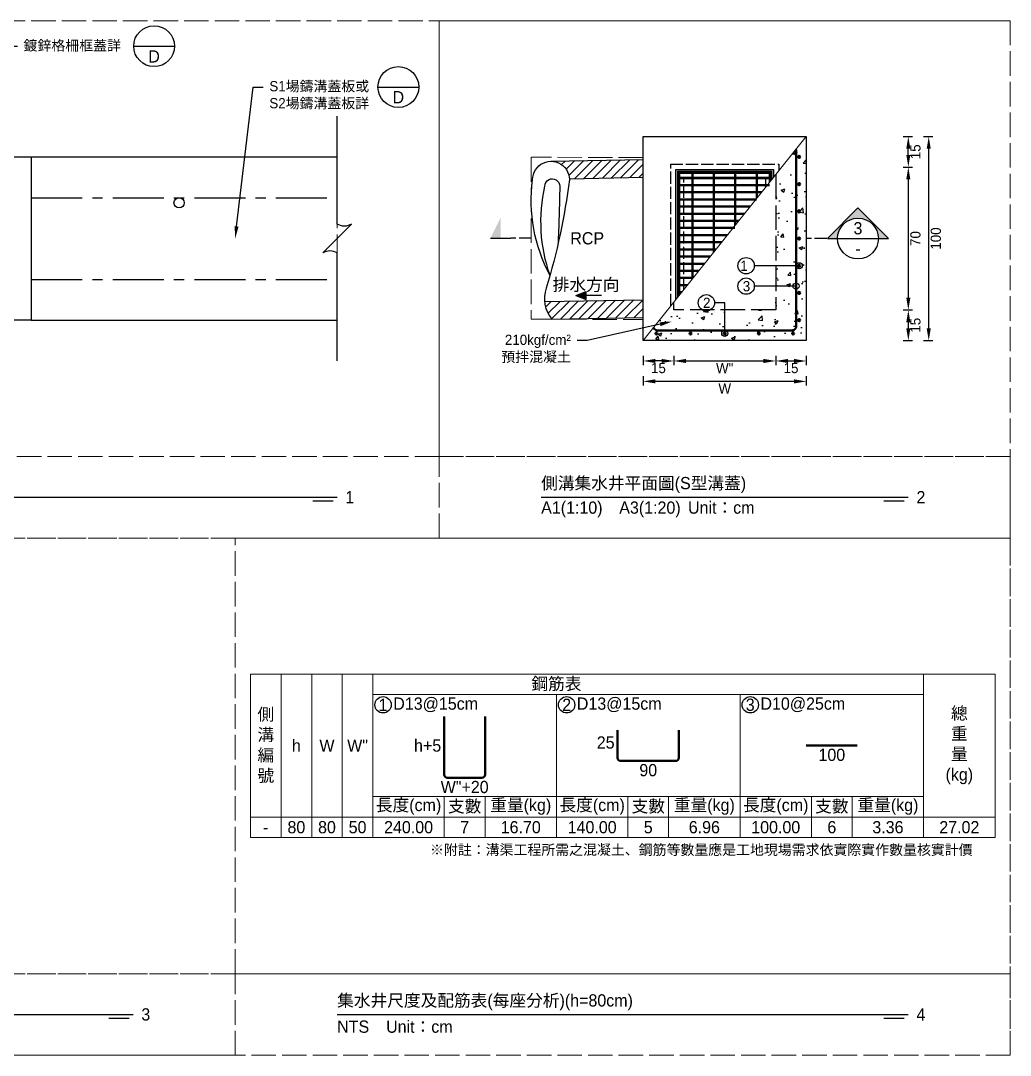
# Model space of a CAD drawing. Extents: x -6810 to 5075, y -2187 to 1200.
# Drawn here: x -1415 to -930, y -1164 to -657 of the extents above; entities that cross this region are included whole.
import ezdxf
from ezdxf import colors
from ezdxf.entities.mleader import LeaderData, LeaderLine
from ezdxf.math import Vec2, Vec3

# ---------------------------------------------------------------- set-up
doc = ezdxf.new("R2010")
doc.units = 0
doc.header["$MEASUREMENT"] = 0
doc.linetypes.add('ACAD_ISO02W100', pattern=[15, 12, -3])
doc.linetypes.add('CENTERX2', pattern=[4, 2.5, -0.5, 0.5, -0.5])
for name, color, linetype, lineweight in [('一、1.基本-圖框', 7, 'Continuous', 20), ('二、2.繪圖-施作項目', 181, 'Continuous', 30), ('二、3.繪圖-排水流向', 170, 'Continuous', 30), ('二、5.繪圖-鋼筋', 60, 'Continuous', 50), ('二、6.繪圖-其他施作項目', 35, 'Continuous', 30)]:
    doc.layers.add(name, color=color, linetype=linetype, lineweight=lineweight)
doc.layers.add('一、4.基本-隱藏', color=9, linetype='ACAD_ISO02W100', lineweight=20, plot=False)
doc.layers.add('三、1.文字-說明文字', color=2, linetype='Continuous')
doc.layers.add('三、3.文字-註解文字', color=2, linetype='Continuous')
doc.styles.add('次圖名(詳圖)', font='MS PGothic.ttf', dxfattribs={"height": 6})
doc.styles.add('註解文字(詳圖)', font='MS PGothic.ttf', dxfattribs={"height": 5})
doc.dimstyles.new('註解文字(詳圖)', dxfattribs={"dimtxt": 5, "dimasz": 6, "dimexe": 2, "dimexo": 5, "dimgap": 1, "dimtad": 2, "dimzin": 0, "dimdsep": 46, "dimtxsty": '註解文字(詳圖)', "dimcen": 0.1, "dimclrd": 144, "dimclre": 144, "dimclrt": 256, "dimadec": 0, "dimazin": 0, "dimtfac": 1, "dimtofl": 0, "dimtmove": 0, "dimatfit": 3, "dimfxlon": 1, "dimtolj": 1, "dimtzin": 0, "dimlwd": -1, "dimlwe": -1, "dimarcsym": 1})
pattern_1 = [(135, (-1273.6543, -1969.1108), (-2.65165, -2.65165), []), (135, (-1273.6543, -1968.227), (-2.65165, -2.65165), []), (135, (-1273.6543, -1967.343), (-2.65165, -2.65165), []), (135, (-1273.6543, -1966.459), (-2.65165, -2.65165), [])]

# ---------------------------------------------------------------- blocks, each defined once
blk = doc.blocks.new('*D137')
at = {"layer": 'Defpoints', "color": 0, "linetype": 'ACAD_ISO02W100', "ltscale": 0.25, "transparency": 16777216}
for p in [(-1045, -798.75), (-1030, -813.75), (-1030, -823.75)]:
    blk.add_point(p, dxfattribs=at)
at = {"layer": '三、1.文字-說明文字', "color": 144, "ltscale": 0.25, "transparency": 16777216}
for p, q in [((-1045, -821.25), (-1045, -825.75)), ((-1030, -821.25), (-1030, -825.75)), ((-1039, -823.75), (-1036, -823.75))]:
    blk.add_line(p, q, dxfattribs=at)
at = {"layer": '三、1.文字-說明文字', "color": 144, "linetype": 'ACAD_ISO02W100', "ltscale": 0.25, "transparency": 16777216}
for points in [[(-1039, -822.75), (-1039, -824.75), (-1045, -823.75)], [(-1036, -822.75), (-1036, -824.75), (-1030, -823.75)]]:
    blk.add_solid(points, dxfattribs=at)
at = {"layer": '三、1.文字-說明文字', "linetype": 'ACAD_ISO02W100', "ltscale": 0.25, "transparency": 16777216, "insert": (-1037.5, -827.25), "char_height": 5, "attachment_point": 5, "style": '註解文字(詳圖)'}
blk.add_mtext('\\A1;15', dxfattribs=at)
blk = doc.blocks.new('*D138')
at = {"layer": 'Defpoints', "color": 0, "linetype": 'ACAD_ISO02W100', "ltscale": 0.25, "transparency": 16777216}
for p in [(-1095, -798.75), (-1110, -813.75), (-1110, -823.75)]:
    blk.add_point(p, dxfattribs=at)
at = {"layer": '三、1.文字-說明文字', "color": 144, "ltscale": 0.25, "transparency": 16777216}
for p, q in [((-1110, -821.25), (-1110, -825.75)), ((-1095, -821.25), (-1095, -825.75)), ((-1101, -823.75), (-1104, -823.75))]:
    blk.add_line(p, q, dxfattribs=at)
at = {"layer": '三、1.文字-說明文字', "color": 144, "linetype": 'ACAD_ISO02W100', "ltscale": 0.25, "transparency": 16777216}
for points in [[(-1104, -822.75), (-1104, -824.75), (-1110, -823.75)], [(-1101, -822.75), (-1101, -824.75), (-1095, -823.75)]]:
    blk.add_solid(points, dxfattribs=at)
at = {"layer": '三、1.文字-說明文字', "linetype": 'ACAD_ISO02W100', "ltscale": 0.25, "transparency": 16777216, "insert": (-1102.5, -827.25), "char_height": 5, "attachment_point": 5, "style": '註解文字(詳圖)'}
blk.add_mtext('\\A1;15', dxfattribs=at)
blk = doc.blocks.new('*D139')
at = {"layer": 'Defpoints', "color": 0, "linetype": 'ACAD_ISO02W100', "ltscale": 0.25, "transparency": 16777216}
for p in [(-1095, -798.75), (-1045, -798.75), (-1045, -823.75)]:
    blk.add_point(p, dxfattribs=at)
at = {"layer": '三、1.文字-說明文字', "color": 144, "ltscale": 0.25, "transparency": 16777216}
for p, q in [((-1095, -821.25), (-1095, -825.75)), ((-1045, -821.25), (-1045, -825.75)), ((-1089, -823.75), (-1051, -823.75))]:
    blk.add_line(p, q, dxfattribs=at)
at = {"layer": '三、1.文字-說明文字', "color": 144, "linetype": 'ACAD_ISO02W100', "ltscale": 0.25, "transparency": 16777216}
for points in [[(-1089, -822.75), (-1089, -824.75), (-1095, -823.75)], [(-1051, -822.75), (-1051, -824.75), (-1045, -823.75)]]:
    blk.add_solid(points, dxfattribs=at)
at = {"layer": '三、1.文字-說明文字', "linetype": 'ACAD_ISO02W100', "ltscale": 0.25, "transparency": 16777216, "insert": (-1070, -827.25), "char_height": 5, "attachment_point": 5, "style": '註解文字(詳圖)'}
blk.add_mtext('\\A1;W{\\fMS PGothic|b0|i0|c128|p34;"}', dxfattribs=at)
blk = doc.blocks.new('_Small')
at = {"color": 0, "linetype": 'ByBlock', "lineweight": -2}
blk.add_circle((0, 0), 0.25, dxfattribs=at)
blk = doc.blocks.new('排水流向')
at = {"layer": '二、3.繪圖-排水流向'}
h = blk.add_hatch(color=256, dxfattribs=at)
h.dxf.hatch_style = 1
h.paths.add_polyline_path([(0, 1), (0, -1), (2.5, 0)])
for points in [[(-3.75, 0), (0, 0)], [(0, 1), (0, -1)], [(2.5, 0), (0, 1)], [(2.5, 0), (0, -1)]]:
    blk.add_lwpolyline(points, dxfattribs=at)
blk = doc.blocks.new('*D140')
at = {"layer": 'Defpoints', "color": 0, "ltscale": 0.25, "transparency": 16777216}
for p in [(-1045, -713.75), (-980, -713.75), (-1045, -728.75)]:
    blk.add_point(p, dxfattribs=at)
at = {"layer": '三、1.文字-說明文字', "color": 144, "ltscale": 0.25, "transparency": 16777216}
for p, q in [((-982.5, -713.75), (-978, -713.75)), ((-980, -722.75), (-980, -719.75)), ((-982.5, -728.75), (-978, -728.75))]:
    blk.add_line(p, q, dxfattribs=at)
for points in [[(-981, -719.75), (-979, -719.75), (-980, -713.75)], [(-981, -722.75), (-979, -722.75), (-980, -728.75)]]:
    blk.add_solid(points, dxfattribs=at)
at = {"layer": '三、1.文字-說明文字', "ltscale": 0.25, "transparency": 16777216, "insert": (-976.5, -721.25), "char_height": 5, "attachment_point": 5, "rotation": 90, "style": '註解文字(詳圖)'}
blk.add_mtext('\\A1;15', dxfattribs=at)
blk = doc.blocks.new('*D141')
at = {"layer": 'Defpoints', "color": 0, "ltscale": 0.25, "transparency": 16777216}
for p in [(-1045, -728.75), (-1045, -798.75), (-980, -798.75)]:
    blk.add_point(p, dxfattribs=at)
at = {"layer": '三、1.文字-說明文字', "color": 144, "ltscale": 0.25, "transparency": 16777216}
for p, q in [((-982.5, -728.75), (-978, -728.75)), ((-980, -734.75), (-980, -792.75)), ((-982.5, -798.75), (-978, -798.75))]:
    blk.add_line(p, q, dxfattribs=at)
for points in [[(-981, -734.75), (-979, -734.75), (-980, -728.75)], [(-981, -792.75), (-979, -792.75), (-980, -798.75)]]:
    blk.add_solid(points, dxfattribs=at)
at = {"layer": '三、1.文字-說明文字', "ltscale": 0.25, "transparency": 16777216, "insert": (-976.5, -763.75), "char_height": 5, "attachment_point": 5, "rotation": 90, "style": '註解文字(詳圖)'}
blk.add_mtext('\\A1;70', dxfattribs=at)
blk = doc.blocks.new('*D142')
at = {"layer": 'Defpoints', "color": 0, "ltscale": 0.25, "transparency": 16777216}
for p in [(-1045, -798.75), (-1045, -813.75), (-980, -813.75)]:
    blk.add_point(p, dxfattribs=at)
at = {"layer": '三、1.文字-說明文字', "color": 144, "ltscale": 0.25, "transparency": 16777216}
for p, q in [((-982.5, -798.75), (-978, -798.75)), ((-980, -804.75), (-980, -807.75)), ((-982.5, -813.75), (-978, -813.75))]:
    blk.add_line(p, q, dxfattribs=at)
for points in [[(-981, -804.75), (-979, -804.75), (-980, -798.75)], [(-981, -807.75), (-979, -807.75), (-980, -813.75)]]:
    blk.add_solid(points, dxfattribs=at)
at = {"layer": '三、1.文字-說明文字', "ltscale": 0.25, "transparency": 16777216, "insert": (-976.5, -806.25), "char_height": 5, "attachment_point": 5, "rotation": 90, "style": '註解文字(詳圖)'}
blk.add_mtext('\\A1;15', dxfattribs=at)
blk = doc.blocks.new('*D143')
at = {"layer": 'Defpoints', "color": 0, "ltscale": 0.25, "transparency": 16777216}
for p in [(-1030, -713.75), (-970, -713.75), (-1030, -813.75)]:
    blk.add_point(p, dxfattribs=at)
at = {"layer": '三、1.文字-說明文字', "color": 144, "ltscale": 0.25, "transparency": 16777216}
for p, q in [((-972.5, -713.75), (-968, -713.75)), ((-970, -807.75), (-970, -719.75)), ((-972.5, -813.75), (-968, -813.75))]:
    blk.add_line(p, q, dxfattribs=at)
for points in [[(-971, -719.75), (-969, -719.75), (-970, -713.75)], [(-971, -807.75), (-969, -807.75), (-970, -813.75)]]:
    blk.add_solid(points, dxfattribs=at)
at = {"layer": '三、1.文字-說明文字', "ltscale": 0.25, "transparency": 16777216, "insert": (-966.5, -763.75), "char_height": 5, "attachment_point": 5, "rotation": 90, "style": '註解文字(詳圖)'}
blk.add_mtext('\\A1;100', dxfattribs=at)
blk = doc.blocks.new('*D144')
at = {"layer": 'Defpoints', "color": 0, "ltscale": 0.25, "transparency": 16777216}
for p in [(-1110, -813.75), (-1030, -813.75), (-1110, -833.75)]:
    blk.add_point(p, dxfattribs=at)
at = {"layer": '三、1.文字-說明文字', "color": 144, "ltscale": 0.25, "transparency": 16777216}
for p, q in [((-1110, -831.25), (-1110, -835.75)), ((-1030, -831.25), (-1030, -835.75)), ((-1036, -833.75), (-1104, -833.75))]:
    blk.add_line(p, q, dxfattribs=at)
for points in [[(-1104, -832.75), (-1104, -834.75), (-1110, -833.75)], [(-1036, -832.75), (-1036, -834.75), (-1030, -833.75)]]:
    blk.add_solid(points, dxfattribs=at)
at = {"layer": '三、1.文字-說明文字', "ltscale": 0.25, "transparency": 16777216, "insert": (-1070, -837.25), "char_height": 5, "attachment_point": 5, "style": '註解文字(詳圖)'}
blk.add_mtext('\\A1;{\\fMS PGothic|b0|i0|c128|p34;W}', dxfattribs=at)

msp = doc.modelspace()

# ---------------------------------------------------------------- hatches: boundary and pattern name
at = {"layer": '三、3.文字-註解文字'}
h = msp.add_hatch(color=256, dxfattribs=at)
h.dxf.hatch_style = 1
h.paths.add_polyline_path([(-989.693, -763.75), (-1004.693, -748.75), (-1019.693, -763.75), (-1014.693, -763.75, -0.4142136), (-1004.693, -753.75, -0.4142136), (-994.693, -763.75)])
h = msp.add_hatch(color=256, dxfattribs=at)
h.dxf.hatch_style = 1
h.paths.add_polyline_path([(-1179.852, -753.602), (-1184.852, -763.602), (-1179.852, -763.602)])
at = {"layer": '二、2.繪圖-施作項目', "linetype": 'ACAD_ISO02W100', "ltscale": 0.25}
h = msp.add_hatch(dxfattribs=at)
h.set_pattern_fill('AR-CONC', color=256, scale=2.5)
h.set_pattern_definition([(50, (-1056.983, -780.133), (17.9315, -1.5688), [1.875, -20.625]), (355, (-1056.983, -780.133), (-3.4688, 18.805), [1.5, -16.5]), (100.451, (-1055.489, -780.264), (14.4627, 17.236), [1.5935, -17.5286]), (46.184, (-1056.983, -775.133), (26.681, -4.138), [2.8125, -30.9375]), (96.636, (-1054.76, -775.478), (23.3665, 24.353), [2.39, -26.293]), (351.184, (-1056.983, -775.133), (23.367, 24.353), [2.25, -24.75]), (21, (-1054.483, -776.383), (14.9227, -10.0655), [1.875, -20.625]), (326, (-1054.483, -776.383), (6.083, 18.1288), [1.5, -16.5]), (71.451, (-1053.24, -777.222), (21.0056, 8.0633), [1.5935, -17.5286]), (37.5, (-1056.983, -780.133), (0.304, 8.32235), [0, -16.3, 0, -16.75, 0, -16.5625]), (7.5, (-1056.983, -780.133), (6.5767, 9.8603), [0, -9.55, 0, -15.925, 0, -6.3125]), (327.5, (-1062.558, -780.133), (13.34556, -0.56387), [0, -6.25, 0, -19.5, 0, -25.875]), (317.5, (-1065.058, -780.133), (14.5797, 2.5026), [0, -8.125, 0, -12.95, 0, -18.375])])
h.paths.add_polyline_path([(-1035, -720.75, 0.0796043), (-1035.1, -720.125), (-1045, -732.5), (-1045, -798.75), (-1095, -798.75), (-1095, -795), (-1104.9, -807.375, 0.3239284), (-1103, -808.75), (-1037, -808.75, 0.4142136), (-1035, -806.75)], flags=17)
h.paths.add_polyline_path([(-1030, -713.75), (-1035.1, -720.125, -0.0796043), (-1035, -720.75), (-1035, -806.75, -0.4142136), (-1037, -808.75), (-1103, -808.75, -0.3239284), (-1104.9, -807.375), (-1110, -813.75), (-1030, -813.75)])
h.paths.add_polyline_path([(-1033, -763.75, -1), (-1034, -763.75, -1)], flags=16)
h.paths.add_polyline_path([(-1034, -750.43, -1), (-1033, -750.43, -1)], flags=16)
h.paths.add_polyline_path([(-1033, -777.09, -1), (-1034, -777.09, -1)], flags=16)
h.paths.add_polyline_path([(-1034, -737.1, -1), (-1033, -737.1, -1)], flags=16)
h.paths.add_polyline_path([(-1033, -790.42, -1), (-1034, -790.42, -1)], flags=16)
h.paths.add_polyline_path([(-1034, -723.75, -1), (-1033, -723.75, -1)], flags=16)
h.paths.add_polyline_path([(-1033, -803.75, -1), (-1034, -803.75, -1)], flags=16)
h.paths.add_polyline_path([(-1036, -810.25, -1), (-1037, -810.25, -1)], flags=16)
h.paths.add_polyline_path([(-1052.75, -810.25, -1), (-1053.75, -810.25, -1)], flags=16)
h.paths.add_polyline_path([(-1069.5, -810.25, -1), (-1070.5, -810.25, -1)], flags=16)
h.paths.add_polyline_path([(-1086.25, -810.25, -1), (-1087.25, -810.25, -1)], flags=16)
h.paths.add_polyline_path([(-1103, -810.25, -1), (-1104, -810.25, -1)], flags=16)
at = {"layer": '二、5.繪圖-鋼筋'}
h = msp.add_hatch(color=256, dxfattribs=at)
h.dxf.hatch_style = 1
h.paths.add_polyline_path([(-1033, -723.75, 1), (-1034, -723.75, 1)])
h = msp.add_hatch(color=256, dxfattribs=at)
h.dxf.hatch_style = 1
h.paths.add_polyline_path([(-1033, -737.1, 1), (-1034, -737.1, 1)])
h = msp.add_hatch(color=256, dxfattribs=at)
h.dxf.hatch_style = 1
h.paths.add_polyline_path([(-1033, -750.43, 1), (-1034, -750.43, 1)])
h = msp.add_hatch(color=256, dxfattribs=at)
h.dxf.hatch_style = 1
h.paths.add_polyline_path([(-1033, -763.75, 1), (-1034, -763.75, 1)])
h = msp.add_hatch(color=256, dxfattribs=at)
h.dxf.hatch_style = 1
h.paths.add_polyline_path([(-1033, -777.09, 1), (-1034, -777.09, 1)])
h = msp.add_hatch(color=256, dxfattribs=at)
h.dxf.hatch_style = 1
h.paths.add_polyline_path([(-1033, -790.42, 1), (-1034, -790.42, 1)])
h = msp.add_hatch(color=256, dxfattribs=at)
h.dxf.hatch_style = 1
h.paths.add_polyline_path([(-1033, -803.75, 1), (-1034, -803.75, 1)])
h = msp.add_hatch(color=256, dxfattribs=at)
h.dxf.hatch_style = 1
h.paths.add_polyline_path([(-1103, -810.25, -1), (-1104, -810.25, -1)])
h = msp.add_hatch(color=256, dxfattribs=at)
h.dxf.hatch_style = 1
h.paths.add_polyline_path([(-1086.25, -810.25, -1), (-1087.25, -810.25, -1)])
h = msp.add_hatch(color=256, dxfattribs=at)
h.dxf.hatch_style = 1
h.paths.add_polyline_path([(-1069.5, -810.25, -1), (-1070.5, -810.25, -1)])
h = msp.add_hatch(color=256, dxfattribs=at)
h.dxf.hatch_style = 1
h.paths.add_polyline_path([(-1052.75, -810.25, -1), (-1053.75, -810.25, -1)])
h = msp.add_hatch(color=256, dxfattribs=at)
h.dxf.hatch_style = 1
h.paths.add_polyline_path([(-1036, -810.25, -1), (-1037, -810.25, -1)])
at = {"layer": '二、6.繪圖-其他施作項目'}
h = msp.add_hatch(dxfattribs=at)
h.set_pattern_fill('ANSI31', color=256, scale=25)
h.set_pattern_definition([(45, (-4573.4566, -2197.6722), (-2.2097087, 2.2097087), [])])
edge = h.paths.add_edge_path()
edge.add_line((-1110, -802.41), (-1110, -793.715))
edge.add_line((-1110, -793.715), (-1158.376, -794.682))
edge.add_arc((-1143.032, -793.318), 15.405, 185.08092, 220.38576)
edge.add_line((-1154.766, -803.299), (-1110, -802.41))
edge = h.paths.add_edge_path()
edge.add_line((-1110, -733.703), (-1110, -725.001))
edge.add_line((-1110, -725.001), (-1155.148, -725.904))
edge.add_arc((-1155.148, -734.919), 9.015, 3.13921, 90, ccw=False)
edge.add_line((-1146.146, -734.426), (-1110, -733.703))
h = msp.add_hatch(color=256, dxfattribs=at)
h.dxf.hatch_style = 1
h.paths.add_polyline_path([(-1090, -793.75), (-1090, -733.75), (-1050, -733.75), (-1050, -793.75)], flags=0)
h.paths.add_polyline_path([(-1093, -792.5), (-1047, -735), (-1047, -730.75), (-1093, -730.75)])
h.paths.add_polyline_path([(-1093.9, -793.625), (-1046.1, -733.875), (-1046.1, -729.85), (-1093.9, -729.85)])
h = msp.add_hatch(dxfattribs=at)
h.set_pattern_fill('ANSI34', color=256, scale=5, angle=90)
h.set_pattern_definition(pattern_1)
h.paths.add_polyline_path([(-1086, -783.75), (-1085.5, -783.125), (-1085.5, -731.75), (-1086, -731.75)])
h = msp.add_hatch(dxfattribs=at)
h.set_pattern_fill('ANSI34', color=256, scale=5, angle=90)
h.set_pattern_definition(pattern_1)
h.paths.add_polyline_path([(-1075.5, -770.625), (-1075, -770), (-1075, -731.75), (-1075.5, -731.75)])
h = msp.add_hatch(dxfattribs=at)
h.set_pattern_fill('ANSI34', color=256, scale=5, angle=90)
h.set_pattern_definition(pattern_1)
h.paths.add_polyline_path([(-1065, -757.5), (-1064.5, -756.875), (-1064.5, -731.75), (-1065, -731.75)])
h = msp.add_hatch(dxfattribs=at)
h.set_pattern_fill('ANSI34', color=256, scale=5, angle=90)
h.set_pattern_definition(pattern_1)
h.paths.add_polyline_path([(-1054.5, -744.375), (-1054, -743.75), (-1054, -731.75), (-1054.5, -731.75)])

# ---------------------------------------------------------------- linework, layer by layer
at = {"layer": '一、1.基本-圖框'}
msp.add_lwpolyline([(-1030, -713.75), (-1110, -813.75)], dxfattribs=at)
for points in [[(-1302.5, -1047.25), (-1287.5, -1047.25), (-1287.5, -977.25), (-1302.5, -977.25)], [(-1287.5, -1047.25), (-1272.5, -1047.25), (-1272.5, -977.25), (-1287.5, -977.25)], [(-1272.5, -1047.25), (-1257.5, -1047.25), (-1257.5, -977.25), (-1272.5, -977.25)], [(-1257.5, -1047.25), (-1242.5, -1047.25), (-1242.5, -977.25), (-1257.5, -977.25)], [(-1242.5, -987.25), (-972.5, -987.25), (-972.5, -977.25), (-1242.5, -977.25)], [(-937.5, -1047.25), (-972.5, -1047.25), (-972.5, -977.25), (-937.5, -977.25)], [(-1242.5, -987.25), (-1152.5, -987.25), (-1152.5, -1037.25), (-1242.5, -1037.25)], [(-1152.5, -987.25), (-1062.5, -987.25), (-1062.5, -1037.25), (-1152.5, -1037.25)], [(-1062.5, -987.25), (-972.5, -987.25), (-972.5, -1037.25), (-1062.5, -1037.25)], [(-1242.5, -1037.25), (-1207.5, -1037.25), (-1207.5, -1047.25), (-1242.5, -1047.25)], [(-1207.5, -1037.25), (-1187.5, -1037.25), (-1187.5, -1047.25), (-1207.5, -1047.25)], [(-1187.5, -1037.25), (-1152.5, -1037.25), (-1152.5, -1047.25), (-1187.5, -1047.25)], [(-1152.5, -1037.25), (-1117.5, -1037.25), (-1117.5, -1047.25), (-1152.5, -1047.25)], [(-1117.5, -1037.25), (-1097.5, -1037.25), (-1097.5, -1047.25), (-1117.5, -1047.25)], [(-1097.5, -1037.25), (-1062.5, -1037.25), (-1062.5, -1047.25), (-1097.5, -1047.25)], [(-1062.5, -1037.25), (-1027.5, -1037.25), (-1027.5, -1047.25), (-1062.5, -1047.25)], [(-1027.5, -1037.25), (-1007.5, -1037.25), (-1007.5, -1047.25), (-1027.5, -1047.25)], [(-1007.5, -1037.25), (-972.5, -1037.25), (-972.5, -1047.25), (-1007.5, -1047.25)], [(-1302.5, -1047.25), (-1287.5, -1047.25), (-1287.5, -1057.25), (-1302.5, -1057.25)], [(-1287.5, -1047.25), (-1272.5, -1047.25), (-1272.5, -1057.25), (-1287.5, -1057.25)], [(-1272.5, -1047.25), (-1257.5, -1047.25), (-1257.5, -1057.25), (-1272.5, -1057.25)], [(-1257.5, -1047.25), (-1242.5, -1047.25), (-1242.5, -1057.25), (-1257.5, -1057.25)], [(-1242.5, -1047.25), (-1207.5, -1047.25), (-1207.5, -1057.25), (-1242.5, -1057.25)], [(-1207.5, -1047.25), (-1187.5, -1047.25), (-1187.5, -1057.25), (-1207.5, -1057.25)], [(-1187.5, -1047.25), (-1152.5, -1047.25), (-1152.5, -1057.25), (-1187.5, -1057.25)], [(-1152.5, -1047.25), (-1117.5, -1047.25), (-1117.5, -1057.25), (-1152.5, -1057.25)], [(-1117.5, -1047.25), (-1097.5, -1047.25), (-1097.5, -1057.25), (-1117.5, -1057.25)], [(-1097.5, -1047.25), (-1062.5, -1047.25), (-1062.5, -1057.25), (-1097.5, -1057.25)], [(-1062.5, -1047.25), (-1027.5, -1047.25), (-1027.5, -1057.25), (-1062.5, -1057.25)], [(-1027.5, -1047.25), (-1007.5, -1047.25), (-1007.5, -1057.25), (-1027.5, -1057.25)], [(-1007.5, -1047.25), (-972.5, -1047.25), (-972.5, -1057.25), (-1007.5, -1057.25)], [(-972.5, -1047.25), (-937.5, -1047.25), (-937.5, -1057.25), (-972.5, -1057.25)]]:
    msp.add_lwpolyline(points, close=True, dxfattribs=at)
at = {"layer": '一、4.基本-隱藏'}
for points in [[(-1710, -657), (-930, -657), (-930, -1164), (-1710, -1164)], [(-1710, -657), (-1210, -657), (-1210, -870.5), (-1710, -870.5)], [(-1210, -657), (-930, -657), (-930, -870.5), (-1210, -870.5)], [(-1260, -723.75), (-1410, -723.75), (-1410, -803.75), (-1260, -803.75)], [(-1110, -724.052), (-1164.852, -723.904), (-1164.852, -803.299), (-1110, -803.448)], [(-1210, -870.5), (-1710, -870.5), (-1710, -910.5), (-1210, -910.5)], [(-1210, -870.5), (-930, -870.5), (-930, -910.5), (-1210, -910.5)], [(-1310, -910.5), (-1710, -910.5), (-1710, -1124), (-1310, -1124)], [(-1310, -910.5), (-930, -910.5), (-930, -1124), (-1310, -1124)], [(-1302.5, -977.25), (-937.5, -977.25), (-937.5, -1057.25), (-1302.5, -1057.25)], [(-1310, -1124), (-1710, -1124), (-1710, -1164), (-1310, -1164)], [(-1310, -1124), (-930, -1124), (-930, -1164), (-1310, -1164)]]:
    msp.add_lwpolyline(points, close=True, dxfattribs=at)
at = {"layer": '三、3.文字-註解文字'}
for points in [[(-1359.75, -669.5), (-1339.75, -669.5)], [(-1240, -689.5), (-1220, -689.5)], [(-994.693, -763.75), (-989.693, -763.75), (-1004.693, -748.75), (-1019.693, -763.75), (-1014.693, -763.75)], [(-1184.852, -763.602), (-1174.852, -763.602)], [(-1014.693, -763.75), (-994.693, -763.75)], [(-1660, -890.5), (-1260, -890.5)], [(-1160, -890.5), (-980, -890.5)], [(-1262, -892.5), (-1272, -892.5)], [(-982, -892.5), (-992, -892.5)], [(-1660, -1144), (-1360, -1144)], [(-1260, -1144), (-980, -1144)], [(-1362, -1146), (-1372, -1146)], [(-982, -1146), (-992, -1146)]]:
    msp.add_lwpolyline(points, dxfattribs=at)
msp.add_lwpolyline([(-1260, -823.75), (-1260, -770.821, 0.2828427), (-1267.071, -770.821), (-1252.929, -756.679, -0.2828427), (-1260, -756.679), (-1260, -703.75)], format="xyb", dxfattribs=at)
at = {"layer": '三、3.文字-註解文字', "linetype": 'ACAD_ISO02W100', "ltscale": 0.5}
for points in [[(-1164.852, -763.602), (-1174.852, -763.602)], [(-1020, -763.75), (-1030, -763.75)]]:
    msp.add_lwpolyline(points, dxfattribs=at)
at = {"layer": '三、3.文字-註解文字'}
for centre, radius in [((-1349.75, -669.5), 10), ((-1230, -689.5), 10), ((-1004.693, -763.75), 10), ((-1059.5, -777.09), 4), ((-1059.5, -787.09), 4), ((-1079, -795.25), 4), ((-1237.5, -992.25), 4), ((-1147.5, -992.25), 4), ((-1057.5, -992.25), 4)]:
    msp.add_circle(centre, radius, dxfattribs=at)
at = {"layer": '二、2.繪圖-施作項目'}
for points in [[(-1110, -813.75), (-1110, -713.75), (-1030, -713.75), (-1030, -813.75)], [(-1510, -723.75), (-1410, -723.75), (-1410, -803.75), (-1510, -803.75)]]:
    msp.add_lwpolyline(points, close=True, dxfattribs=at)
at = {"layer": '二、2.繪圖-施作項目', "linetype": 'ACAD_ISO02W100'}
msp.add_lwpolyline([(-1045, -732.5), (-1045, -798.75), (-1095, -798.75), (-1095, -795)], dxfattribs=at)
at = {"layer": '二、5.繪圖-鋼筋'}
for points in [[(-1035.1, -720.125, -0.0796043), (-1035, -720.75), (-1035, -806.75)], [(-1035, -806.75, -0.4142136), (-1037, -808.75), (-1103, -808.75, -0.3239284), (-1104.9, -807.375, -0.3239284)], [(-1207.5, -998), (-1207.5, -1026.5, 0.4142136), (-1206, -1028), (-1189, -1028, 0.4142136), (-1187.5, -1026.5), (-1187.5, -998)], [(-1122.5, -1004.75), (-1122.5, -1018.25, 0.4142136), (-1121, -1019.75), (-1094, -1019.75, 0.4142136), (-1092.5, -1018.25), (-1092.5, -1004.75)]]:
    msp.add_lwpolyline(points, format="xyb", dxfattribs=at)
msp.add_lwpolyline([(-1030, -1012.25), (-1005, -1012.25)], dxfattribs=at)
for centre in [(-1033.5, -723.75), (-1033.5, -737.1), (-1033.5, -750.43), (-1033.5, -763.75), (-1033.5, -777.09), (-1033.5, -790.42), (-1033.5, -803.75), (-1103.5, -810.25), (-1086.75, -810.25), (-1070, -810.25), (-1053.25, -810.25), (-1036.5, -810.25)]:
    msp.add_circle(centre, 0.5, dxfattribs=at)
at = {"layer": '二、6.繪圖-其他施作項目'}
for points in [[(-1410, -723.75), (-1260, -723.75)], [(-1155.148, -725.904), (-1110, -725.001)], [(-1093.9, -793.625), (-1093.9, -729.85), (-1046.1, -729.85), (-1046.1, -733.875)], [(-1146.146, -734.426), (-1110, -733.703)], [(-1093, -792.5), (-1093, -730.75), (-1047, -730.75), (-1047, -735)], [(-1092.5, -791.875), (-1092.5, -731.25)], [(-1092.5, -731.25), (-1047.5, -731.25)], [(-1092.5, -791.875), (-1092.5, -731.25), (-1047.5, -731.25), (-1047.5, -735.625)], [(-1092.5, -731.75), (-1047.5, -731.75)], [(-1092, -791.25), (-1092, -731.75)], [(-1092, -733.75), (-1086, -733.75)], [(-1092, -734.25), (-1086, -734.25)], [(-1086, -783.75), (-1086, -731.75)], [(-1085.5, -783.125), (-1085.5, -731.75)], [(-1085.5, -733.75), (-1075.5, -733.75)], [(-1085.5, -734.25), (-1075.5, -734.25)], [(-1075.5, -770.625), (-1075.5, -731.75)], [(-1075, -770), (-1075, -731.75)], [(-1075, -733.75), (-1065, -733.75)], [(-1075, -734.25), (-1065, -734.25)], [(-1065, -757.5), (-1065, -731.75)], [(-1064.5, -756.875), (-1064.5, -731.75)], [(-1064.5, -733.75), (-1054.5, -733.75)], [(-1064.5, -734.25), (-1054.5, -734.25)], [(-1054.5, -744.375), (-1054.5, -731.75)], [(-1054, -743.75), (-1054, -731.75)], [(-1054, -733.75), (-1048, -733.75)], [(-1054, -734.25), (-1048, -734.25)], [(-1048, -736.25), (-1048, -731.75)], [(-1047.5, -735.625), (-1047.5, -731.25)], [(-1092, -737.25), (-1086, -737.25)], [(-1092, -737.75), (-1086, -737.75)], [(-1085.5, -737.25), (-1075.5, -737.25)], [(-1085.5, -737.75), (-1075.5, -737.75)], [(-1075, -737.25), (-1065, -737.25)], [(-1075, -737.75), (-1065, -737.75)], [(-1064.5, -737.25), (-1054.5, -737.25)], [(-1064.5, -737.75), (-1054.5, -737.75)], [(-1054, -737.25), (-1048, -737.25)], [(-1054, -737.75), (-1048, -737.75)], [(-1092, -740.75), (-1086, -740.75)], [(-1092, -741.25), (-1086, -741.25)], [(-1092, -744.25), (-1086, -744.25)], [(-1092, -744.75), (-1086, -744.75)], [(-1085.5, -740.75), (-1075.5, -740.75)], [(-1085.5, -741.25), (-1075.5, -741.25)], [(-1085.5, -744.25), (-1075.5, -744.25)], [(-1085.5, -744.75), (-1075.5, -744.75)], [(-1075, -740.75), (-1065, -740.75)], [(-1075, -741.25), (-1065, -741.25)], [(-1075, -744.25), (-1065, -744.25)], [(-1075, -744.75), (-1065, -744.75)], [(-1064.5, -740.75), (-1054.5, -740.75)], [(-1064.5, -741.25), (-1054.5, -741.25)], [(-1064.5, -744.25), (-1054.5, -744.25)], [(-1064.5, -744.75), (-1054.5, -744.75)], [(-1054, -740.75), (-1051.6, -740.75)], [(-1054, -741.25), (-1052, -741.25)], [(-1092, -747.75), (-1086, -747.75)], [(-1092, -748.25), (-1086, -748.25)], [(-1085.5, -747.75), (-1075.5, -747.75)], [(-1085.5, -748.25), (-1075.5, -748.25)], [(-1075, -747.75), (-1065, -747.75)], [(-1075, -748.25), (-1065, -748.25)], [(-1064.5, -747.75), (-1057.2, -747.75)], [(-1064.5, -748.25), (-1057.6, -748.25)], [(-1092, -751.25), (-1086, -751.25)], [(-1092, -751.75), (-1086, -751.75)], [(-1092, -754.75), (-1086, -754.75)], [(-1092, -755.25), (-1086, -755.25)], [(-1085.5, -751.25), (-1075.5, -751.25)], [(-1085.5, -751.75), (-1075.5, -751.75)], [(-1085.5, -754.75), (-1075.5, -754.75)], [(-1085.5, -755.25), (-1075.5, -755.25)], [(-1075, -751.25), (-1065, -751.25)], [(-1075, -751.75), (-1065, -751.75)], [(-1075, -754.75), (-1065, -754.75)], [(-1075, -755.25), (-1065, -755.25)], [(-1064.5, -751.25), (-1060, -751.25)], [(-1064.5, -751.75), (-1060.4, -751.75)], [(-1064.5, -754.75), (-1062.8, -754.75)], [(-1064.5, -755.25), (-1063.2, -755.25)], [(-1092, -758.25), (-1086, -758.25)], [(-1092, -758.75), (-1086, -758.75)], [(-1085.5, -758.25), (-1075.5, -758.25)], [(-1085.5, -758.75), (-1075.5, -758.75)], [(-1075, -758.25), (-1065, -758.25)], [(-1075, -758.75), (-1065, -758.75)], [(-1092, -761.75), (-1086, -761.75)], [(-1092, -762.25), (-1086, -762.25)], [(-1092, -765.25), (-1086, -765.25)], [(-1085.5, -761.75), (-1075.5, -761.75)], [(-1085.5, -762.25), (-1075.5, -762.25)], [(-1085.5, -765.25), (-1075.5, -765.25)], [(-1075, -761.75), (-1068.4, -761.75)], [(-1075, -762.25), (-1068.8, -762.25)], [(-1075, -765.25), (-1071.2, -765.25)], [(-1092, -765.75), (-1086, -765.75)], [(-1092, -768.75), (-1086, -768.75)], [(-1092, -769.25), (-1086, -769.25)], [(-1085.5, -765.75), (-1075.5, -765.75)], [(-1085.5, -768.75), (-1075.5, -768.75)], [(-1085.5, -769.25), (-1075.5, -769.25)], [(-1075, -765.75), (-1071.6, -765.75)], [(-1075, -768.75), (-1074, -768.75)], [(-1075, -769.25), (-1074.4, -769.25)], [(-1092, -772.25), (-1086, -772.25)], [(-1092, -772.75), (-1086, -772.75)], [(-1085.5, -772.25), (-1076.8, -772.25)], [(-1085.5, -772.75), (-1077.2, -772.75)], [(-1092, -775.75), (-1086, -775.75)], [(-1092, -776.25), (-1086, -776.25)], [(-1092, -779.25), (-1086, -779.25)], [(-1092, -779.75), (-1086, -779.75)], [(-1085.5, -775.75), (-1079.6, -775.75)], [(-1085.5, -776.25), (-1080, -776.25)], [(-1085.5, -779.25), (-1082.4, -779.25)], [(-1085.5, -779.75), (-1082.8, -779.75)], [(-1092, -782.75), (-1086, -782.75)], [(-1092, -783.25), (-1086, -783.25)], [(-1085.5, -782.75), (-1085.2, -782.75)], [(-1092, -786.25), (-1088, -786.25)], [(-1092, -786.75), (-1088.4, -786.75)], [(-1092, -789.75), (-1090.8, -789.75)], [(-1092, -790.25), (-1091.2, -790.25)], [(-1158.376, -794.682), (-1110, -793.715)], [(-1410, -803.75), (-1260, -803.75)], [(-1154.766, -803.299), (-1110, -802.41)]]:
    msp.add_lwpolyline(points, dxfattribs=at)
for points in [[(-1155.67, -781.738, -0.1578495), (-1164.163, -734.919, -1.1409026), (-1146.442, -737.262)], [(-1155.637, -781.799, -0.1399452), (-1158.168, -738.087, -1.0112817), (-1150.896, -738.169, -0.0106152), (-1151.834, -767.017)], [(-1146.132, -734.919, -0.0416835), (-1157.539, -788.135, 0.2681724), (-1154.766, -803.299, 0.2681724)]]:
    msp.add_lwpolyline(points, format="xyb", dxfattribs=at)
at = {"layer": '二、6.繪圖-其他施作項目', "linetype": 'ACAD_ISO02W100', "ltscale": 0.5}
for points in [[(-1096.5, -796.875), (-1096.5, -727.25), (-1043.5, -727.25), (-1043.5, -730.625)], [(-1090, -788.75), (-1090, -733.75), (-1050, -733.75), (-1050, -738.75)]]:
    msp.add_lwpolyline(points, dxfattribs=at)
at = {"layer": '二、6.繪圖-其他施作項目', "linetype": 'CENTERX2', "ltscale": 10}
for points in [[(-1410, -743.75), (-1260, -743.75)], [(-1410, -783.75), (-1260, -783.75)]]:
    msp.add_lwpolyline(points, dxfattribs=at)
at = {"layer": '二、6.繪圖-其他施作項目'}
msp.add_circle((-1337.5, -746.25), 2.5, dxfattribs=at)

# ---------------------------------------------------------------- block references
at = {"xscale": 2, "yscale": 2, "zscale": 2, "rotation": 180}
msp.add_blockref('排水流向', (-1137.988, -791.699), dxfattribs=at)

# ---------------------------------------------------------------- texts
at = {"layer": '一、1.基本-圖框', "char_height": 6, "attachment_point": 5, "style": '註解文字(詳圖)'}
for s, width, insert in [('{\\fMS PGothic|b0|i0|c128|p34;鋼筋表}', 94.24964, (-1152.5, -982.25)), ('側溝編號', 12.98354, (-1295, -1012.25)), ('{\\fMS PGothic|b0|i0|c128|p34;總重量(kg)}', 6, (-955, -1012.25)), ('{\\fMS PGothic|b0|i0|c128|p34;h}', 12.98354, (-1280, -1012.25)), ('{\\fMS PGothic|b0|i0|c128|p34;W}', 22.32258, (-1265, -1012.25)), ('W{\\fMS PGothic|b0|i0|c128|p34;"}', 22.32258, (-1250, -1012.25)), ('{\\fMS PGothic|b0|i0|c128|p34;長度(cm)}', 35.02324, (-1225, -1042.25)), ('{\\fMS PGothic|b0|i0|c128|p34;支數}', 19.27354, (-1197.5, -1042.25)), ('{\\fMS PGothic|b0|i0|c128|p34;重量(kg)}', 30.27214, (-1170, -1042.25)), ('{\\fMS PGothic|b0|i0|c128|p34;長度(cm)}', 35.02324, (-1135, -1042.25)), ('{\\fMS PGothic|b0|i0|c128|p34;支數}', 19.27354, (-1107.5, -1042.25)), ('{\\fMS PGothic|b0|i0|c128|p34;重量(kg)}', 30.27214, (-1080, -1042.25)), ('{\\fMS PGothic|b0|i0|c128|p34;長度(cm)}', 35.02324, (-1045, -1042.25)), ('{\\fMS PGothic|b0|i0|c128|p34;支數}', 19.27354, (-1017.5, -1042.25)), ('{\\fMS PGothic|b0|i0|c128|p34;重量(kg)}', 30.27214, (-990, -1042.25))]:
    msp.add_mtext_dynamic_manual_height_columns(s, width=width, gutter_width=30, heights=[0], dxfattribs=dict(at, insert=insert))
at = {"layer": '三、1.文字-說明文字', "char_height": 6, "attachment_point": 5, "style": '註解文字(詳圖)'}
for s, width, insert in [('{\\fMS PGothic|b0|i0|c128|p34;D}', 12.5857, (-1349.75, -674.5)), ('{\\fMS PGothic|b0|i0|c128|p34;D}', 12.5857, (-1230, -694.5)), ('排水方向', 33.65089, (-1137.988, -786.699))]:
    msp.add_mtext_dynamic_manual_height_columns(s, width=width, gutter_width=30, heights=[0], dxfattribs=dict(at, insert=insert))
at = {"layer": '三、1.文字-說明文字', "linetype": 'ACAD_ISO02W100', "ltscale": 0.25, "insert": (-1137.426, -763.676), "char_height": 6, "attachment_point": 5, "style": '次圖名(詳圖)'}
msp.add_mtext_dynamic_manual_height_columns('RCP', width=5.20703, gutter_width=30, heights=[0], dxfattribs=at)
at = {"layer": '三、3.文字-註解文字', "char_height": 6}
for s, width, gutter_width, insert, attachment_point, style in [('3', 6.60394, 25, (-1004.693, -758.75), 5, '註解文字(詳圖)'), ('-', 6.60394, 25, (-1004.693, -768.75), 5, '註解文字(詳圖)'), ('{\\fMS PGothic|b0|i0|c128|p34;側溝集水井平面圖(}S{\\fMS PGothic|b0|i0|c128|p34;型溝蓋)}', 131.94411, 15, (-1160, -884.5), 4, '次圖名(詳圖)'), ('1', 3, 15, (-1256, -890.5), 4, '次圖名(詳圖)'), ('A1(1:10)\u3000A3(1:20){\\fMS PGothic|b0|i0|c128|p34;^IUnit：cm}', 136.03259, 15, (-1160, -896.5), 4, '次圖名(詳圖)'), ('2', 3, 15, (-976, -890.5), 4, '次圖名(詳圖)'), ('D13@15cm', 6.06582, 30, (-1232.5, -992.25), 4, '註解文字(詳圖)'), ('{\\fMS PGothic|b0|i0|c128|p34;D1}3{\\fMS PGothic|b0|i0|c128|p34;@}1{\\fMS PGothic|b0|i0|c128|p34;5cm}', 6.06582, 30, (-1142.5, -992.25), 4, '註解文字(詳圖)'), ('{\\fMS PGothic|b0|i0|c128|p34;D1}0{\\fMS PGothic|b0|i0|c128|p34;@}25{\\fMS PGothic|b0|i0|c128|p34;cm}', 6.06582, 30, (-1052.5, -992.25), 4, '註解文字(詳圖)'), ('1', 8.38231, 30, (-1237.5, -992.25), 5, '註解文字(詳圖)'), ('2', 8.38231, 30, (-1147.5, -992.25), 5, '註解文字(詳圖)'), ('3', 8.38231, 30, (-1057.5, -992.25), 5, '註解文字(詳圖)'), ('80', 9.06048, 30, (-1280, -1052.25), 5, '註解文字(詳圖)'), ('80', 9.06048, 30, (-1265, -1052.25), 5, '註解文字(詳圖)'), ('50', 9.06048, 30, (-1250, -1052.25), 5, '註解文字(詳圖)'), ('{\\fMS PGothic|b0|i0|c128|p34;2}4{\\fMS PGothic|b0|i0|c128|p34;0.00}', 9.06048, 30, (-1225, -1052.25), 5, '註解文字(詳圖)'), ('7', 9.06048, 30, (-1197.5, -1052.25), 5, '註解文字(詳圖)'), ('16.70', 9.06048, 30, (-1170, -1052.25), 5, '註解文字(詳圖)'), ('{\\fMS PGothic|b0|i0|c128|p34;1}4{\\fMS PGothic|b0|i0|c128|p34;0.00}', 9.06048, 30, (-1135, -1052.25), 5, '註解文字(詳圖)'), ('5', 9.06048, 30, (-1107.5, -1052.25), 5, '註解文字(詳圖)'), ('6.96', 9.06048, 30, (-1080, -1052.25), 5, '註解文字(詳圖)'), ('{\\fMS PGothic|b0|i0|c128|p34;100}.00', 9.06048, 30, (-1045, -1052.25), 5, '註解文字(詳圖)'), ('6', 9.06048, 30, (-1017.5, -1052.25), 5, '註解文字(詳圖)'), ('3.36', 9.06048, 30, (-990, -1052.25), 5, '註解文字(詳圖)'), ('27.02', 9.06048, 30, (-955, -1052.25), 5, '註解文字(詳圖)'), ('-', 9.06048, 30, (-1295, -1052.25), 5, '註解文字(詳圖)'), ('{\\fMS PGothic|b0|i0|c128|p34;集水井尺度及配筋表(每座分析)(h=}8{\\fMS PGothic|b0|i0|c128|p34;0cm)}', 158.98104, 15, (-1260, -1138), 4, '次圖名(詳圖)'), ('3', 3, 15, (-1356, -1144), 4, '次圖名(詳圖)'), ('4', 3, 15, (-976, -1144), 4, '次圖名(詳圖)'), ('NTS{\\fMS PGothic|b0|i0|c128|p34;^IUnit：cm}', 136.03259, 15, (-1260, -1150), 4, '次圖名(詳圖)')]:
    msp.add_mtext_dynamic_manual_height_columns(s, width=width, gutter_width=gutter_width, heights=[0], dxfattribs=dict(at, insert=insert, attachment_point=attachment_point, style=style))
at = {"layer": '三、3.文字-註解文字', "ltscale": 0.25, "insert": (-1214.471, -1060.766), "char_height": 5, "attachment_point": 1, "style": '註解文字(詳圖)'}
msp.add_mtext_dynamic_manual_height_columns('{\\fMS PGothic|b0|i0|c128|p34;※附註：溝渠工程所需之混凝土、鋼筋等數量應是工地現場需求依實際實作數量核實計價}', width=277.93933, gutter_width=30, heights=[0], dxfattribs=at)
at = {"layer": '二、5.繪圖-鋼筋', "char_height": 6, "style": '註解文字(詳圖)'}
for s, width, insert, attachment_point in [('{\\fMS PGothic|b0|i0|c128|p34;h+}5', 8.87231, (-1209, -1012.25), 6), ('25', 8.87231, (-1124, -1010.75), 6), ('100', 3.56631, (-1017.5, -1013.75), 2), ('90', 3.56631, (-1107.5, -1021.25), 2), ('{\\fMS PGothic|b0|i0|c128|p34;W}"+2{\\fMS PGothic|b0|i0|c128|p34;0}', 3.56631, (-1197.5, -1029.5), 2)]:
    msp.add_mtext_dynamic_manual_height_columns(s, width=width, gutter_width=30, heights=[0], dxfattribs=dict(at, insert=insert, attachment_point=attachment_point))

# ---------------------------------------------------------------- dimensions: what is measured, and where the dimension line sits
at = {"layer": '三、1.文字-說明文字', "ltscale": 0.25}
for base, p1, p2, text, picture, middle in [((-980, -713.75), (-1045, -728.75), (-1045, -713.75), '15', '*D140', (-976.5, -721.25)), ((-970, -713.75), (-1030, -813.75), (-1030, -713.75), '100', '*D143', (-966.5, -763.75)), ((-980, -798.75), (-1045, -728.75), (-1045, -798.75), '70', '*D141', (-976.5, -763.75)), ((-980, -813.75), (-1045, -798.75), (-1045, -813.75), '15', '*D142', (-976.5, -806.25))]:
    dim = msp.add_linear_dim(base=base, p1=p1, p2=p2, angle=90, text=text, dimstyle='註解文字(詳圖)', dxfattribs=at)
    dim.commit()
    dim.dimension.update_dxf_attribs({"geometry": picture, "text_midpoint": middle})
at = {"layer": '三、1.文字-說明文字', "linetype": 'ACAD_ISO02W100', "ltscale": 0.25}
for base, p1, p2, text, picture, middle in [((-1110, -823.75), (-1095, -798.75), (-1110, -813.75), '15', '*D138', (-1102.5, -827.25)), ((-1045, -823.75), (-1095, -798.75), (-1045, -798.75), 'W{\\fMS PGothic|b0|i0|c128|p34;"}', '*D139', (-1070, -827.25)), ((-1030, -823.75), (-1045, -798.75), (-1030, -813.75), '15', '*D137', (-1037.5, -827.25))]:
    dim = msp.add_linear_dim(base=base, p1=p1, p2=p2, text=text, dimstyle='註解文字(詳圖)', dxfattribs=at)
    dim.commit()
    dim.dimension.update_dxf_attribs({"geometry": picture, "text_midpoint": middle})
at = {"layer": '三、1.文字-說明文字', "ltscale": 0.25}
dim = msp.add_linear_dim(base=(-1110, -833.75), p1=(-1030, -813.75), p2=(-1110, -813.75), text='{\\fMS PGothic|b0|i0|c128|p34;W}', dimstyle='註解文字(詳圖)', dxfattribs=at)
dim.commit()
dim.dimension.update_dxf_attribs({"geometry": '*D144', "text_midpoint": (-1070, -837.25)})

# ---------------------------------------------------------------- leaders
at = {"layer": '三、3.文字-註解文字'}
ml = msp.add_multileader_mtext('Standard', dxfattribs=at)
ml.set_content('鍍鋅格柵框蓋詳', color=256, style='註解文字(詳圖)')
ml.set_leader_properties(color=144, linetype='ByLayer', lineweight=-1)
ml.build(insert=Vec2(0, 0))
ml.multileader.update_dxf_attribs({"dogleg_length": 5, "arrow_head_size": 6})
ctx = ml.context
ctx.base_point, ctx.char_height, ctx.arrow_head_size, ctx.landing_gap_size, ctx.plane_origin = Vec3(-1416.75, -669.5), 5, 6, 3, Vec3(-1441.75, -748)
notes = []
notes.append((ctx, [(0, (1, 1, 0), (-1421.75, -669.5), (1, 0), 5, [(0, [(-1441.75, -737.25)], 0, [])])]))
ctx.mtext.insert, ctx.mtext.flow_direction = Vec3(-1413.75, -666.645), 5
ml = msp.add_multileader_mtext('Standard', dxfattribs=at)
ml.set_content('S{\\fMS PGothic|b0|i0|c128|p34;1場鑄溝蓋板或\\P}S{\\fMS PGothic|b0|i0|c128|p34;2場鑄溝蓋板詳}', color=256, style='註解文字(詳圖)')
ml.set_leader_properties(color=144, linetype='ByLayer', lineweight=-1)
ml.build(insert=Vec2(0, 0))
ml.multileader.update_dxf_attribs({"dogleg_length": 5, "arrow_head_size": 6})
ctx = ml.context
ctx.base_point, ctx.char_height, ctx.arrow_head_size, ctx.landing_gap_size, ctx.plane_origin = Vec3(-1296.244, -689.5), 5, 6, 3, Vec3(-1368.792, -761.007)
notes.append((ctx, [(0, (1, 1, 0), (-1301.244, -689.5), (1, 0), 5, [(0, [(-1310, -763.75)], 0, [])])]))
ctx.mtext.insert, ctx.mtext.flow_direction = Vec3(-1293.244, -686.588), 5
ml = msp.add_multileader_mtext('Standard', dxfattribs=at)
ml.set_content('1{\\fMS PGothic|b0|i0|c128|p34; }', color=256, style='註解文字(詳圖)')
ml.set_leader_properties(color=144, linetype='ByLayer', lineweight=-1)
ml.set_arrow_properties(name='SMALL')
ml.build(insert=Vec2(0, 0))
ml.multileader.update_dxf_attribs({"dogleg_length": 5, "arrow_head_size": 6})
ctx = ml.context
ctx.base_point, ctx.char_height, ctx.arrow_head_size, ctx.landing_gap_size, ctx.plane_origin = Vec3(-1063.506, -777.09), 5, 6, 3.25, Vec3(-1033.5, -777.09)
ctx.text_align_type = 2
notes.append((ctx, [(0, (1, 1, 0), (-1048, -777.09), (-1, 0), 7.5, [(0, [(-1033.5, -777.09)], 0, [])])]))
ctx.mtext.insert, ctx.mtext.alignment, ctx.mtext.flow_direction = Vec3(-1058.75, -774.59), 3, 5
ml = msp.add_multileader_mtext('Standard', dxfattribs=at)
ml.set_content('3', color=256, style='註解文字(詳圖)')
ml.set_leader_properties(color=144, linetype='ByLayer', lineweight=-1)
ml.set_arrow_properties(name='SMALL')
ml.build(insert=Vec2(0, 0))
ml.multileader.update_dxf_attribs({"dogleg_length": 5, "arrow_head_size": 6})
ctx = ml.context
ctx.base_point, ctx.char_height, ctx.arrow_head_size, ctx.plane_origin = Vec3(-1062.398, -787.09), 5, 6, Vec3(-1033.5, -787.09)
ctx.text_align_type = 2
notes.append((ctx, [(0, (1, 1, 0), (-1050.5, -787.09), (-1, 0), 5, [(0, [(-1035, -787.09)], 0, [])])]))
ctx.mtext.insert, ctx.mtext.alignment, ctx.mtext.flow_direction = Vec3(-1057.5, -784.59), 3, 5
ml = msp.add_multileader_mtext('Standard', dxfattribs=at)
ml.set_content('2', color=256, style='註解文字(詳圖)')
ml.set_leader_properties(color=144, linetype='ByLayer', lineweight=-1)
ml.set_arrow_properties(name='SMALL')
ml.build(insert=Vec2(0, 0))
ml.multileader.update_dxf_attribs({"dogleg_length": 5, "arrow_head_size": 6})
ctx = ml.context
ctx.base_point, ctx.char_height, ctx.arrow_head_size, ctx.plane_origin = Vec3(-1081.898, -795.25), 5, 6, Vec3(-1048, -771.212)
ctx.text_align_type = 2
notes.append((ctx, [(0, (1, 1, 0), (-1070, -795.25), (-1, 0), 5, [(0, [(-1070, -810.25)], 0, [])])]))
ctx.mtext.insert, ctx.mtext.alignment, ctx.mtext.flow_direction = Vec3(-1077, -792.75), 3, 5
ml = msp.add_multileader_mtext('Standard', dxfattribs=at)
ml.set_content('{\\fMS PGothic|b0|i0|c128|p34;210kgf/cm²}\\P預拌{\\fMS PGothic|b0|i0|c128|p34;混凝土}', color=256, style='註解文字(詳圖)')
ml.set_leader_properties(color=144, linetype='ByLayer', lineweight=-1)
ml.build(insert=Vec2(0, 0))
ml.multileader.update_dxf_attribs({"dogleg_length": 5, "arrow_head_size": 6})
ctx = ml.context
ctx.base_point, ctx.char_height, ctx.arrow_head_size, ctx.landing_gap_size, ctx.plane_origin = Vec3(-1183.824, -813.75), 5, 6, 3, Vec3(-1117.045, -826.246)
ctx.text_align_type = 2
notes.append((ctx, [(0, (1, 1, 0), (-1137.426, -813.75), (-1, 0), 5, [(0, [(-1095.842, -804.43)], 0, [])])]))
ctx.mtext.insert, ctx.mtext.alignment, ctx.mtext.flow_direction = Vec3(-1145.426, -810.881), 3, 5
for ctx, leaders in notes:
    for number, flags, end, landing, length, lines in leaders:
        leader = LeaderData()
        leader.index, (leader.has_last_leader_line, leader.has_dogleg_vector, leader.attachment_direction) = number, flags
        leader.last_leader_point, leader.dogleg_vector, leader.dogleg_length = Vec3(end), Vec3(landing), length
        for number, points, colour, breaks in lines:
            line = LeaderLine()
            line.index, line.vertices, line.color, line.breaks = number, Vec3.list(points), colors.encode_raw_color(colour), breaks
            leader.lines.append(line)
        ctx.leaders.append(leader)

doc.saveas('drawing.dxf')
